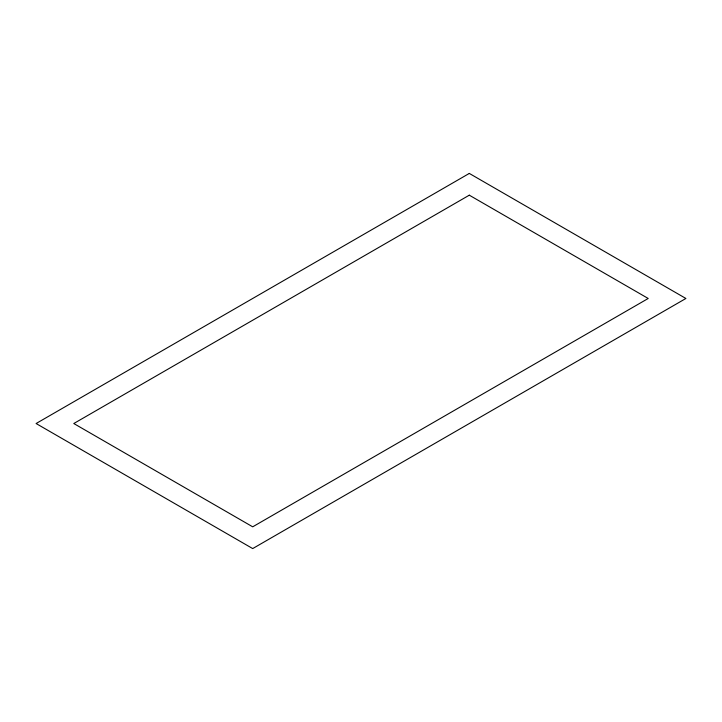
<?xml version="1.0" encoding="UTF-8"?>
<svg xmlns="http://www.w3.org/2000/svg" width="722" height="722" viewBox="0 0 722 722"><rect width="100%" height="100%" fill="white"/><g stroke="black" fill="none" stroke-linecap="round" stroke-linejoin="round"><path stroke-width="1.08" d="M469.3 173.424L36.1 423.525L252.7 548.576L685.9 298.475L469.3 173.424M469.3 195.184L73.788 423.525L252.7 526.816L648.212 298.475L469.3 195.184"/></g></svg>
